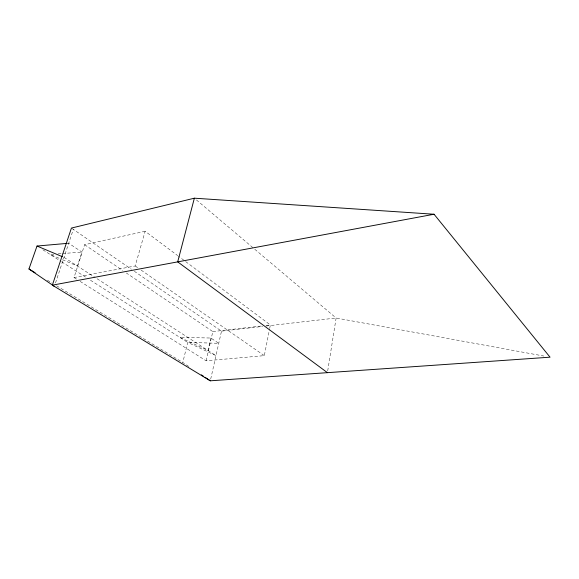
<?xml version="1.0" encoding="UTF-8"?>
<svg xmlns="http://www.w3.org/2000/svg" width="579" height="579" viewBox="0 0 579 579"><rect width="100%" height="100%" fill="white"/><g stroke="black" fill="none" stroke-linecap="round" stroke-linejoin="round"><path stroke-width="0.43" stroke-dasharray="2.9 2.17" d="M327.707 370.9L336.124 318.016L254.232 248.796M80.134 281.408L206.095 360.789L264.313 355.644L269.503 329.357M269.676 328.481L270.364 324.978L178.441 256.186M210.698 379.071L221.496 331.145L134.379 271.305M210.872 338.035L208.006 350.461L179.722 337.318L210.872 338.035L218.761 343.296L187.697 342.413L89.065 279.339M206.095 360.789L212.819 331.601L126.36 272.998M188.747 366.456L182.805 362.505L187.697 342.413L215.981 355.615L95.868 277.963M145.148 231.267L84.614 244.707L74.025 277.558L135.182 265.964L145.148 231.267L177.717 255.643M66.947 243.404L68.713 243.245L81.936 252.068L77.427 266.043L60.933 259.037M55.504 282.957L73.323 229.371M212.819 331.601L262.403 325.897M265.942 325.492L270.364 324.978M221.496 331.145L262.692 326.426M266.275 326.013L336.124 318.016L543.833 356.042M53.738 254.217L50.214 254.492L60.107 258.69M58.139 253.884L61.663 253.616M62.546 253.544L81.936 252.068M47.413 280.207L52.03 283.008M56.641 285.816L182.805 362.505M74.025 277.558L77.079 279.483M42.875 249.802L60.875 261.31M61.642 261.795L86.018 277.392M64.016 257.373L95.115 277.471M84.614 244.707L122.632 270.473M72.057 228.502L131.404 269.257M135.182 265.964L138.149 268.026M141.117 270.089L264.313 355.644M196.433 199.936L253.544 248.217"/><path stroke-width="0.87" d="M194.363 198.192L71.427 228.068L52.363 285.158L210.307 380.808L550.05 357.185L434.055 214.244L194.363 198.192L177.695 261.867L327.424 372.659M54.368 286.373L28.95 268.982L37.013 246.046L66.947 243.404M52.363 285.158L434.055 214.244M37.013 246.046L62.38 256.685M28.95 268.982L35.102 272.723M201.383 374.866L203.613 376.35M205.104 377.342L210.307 380.808"/></g></svg>
